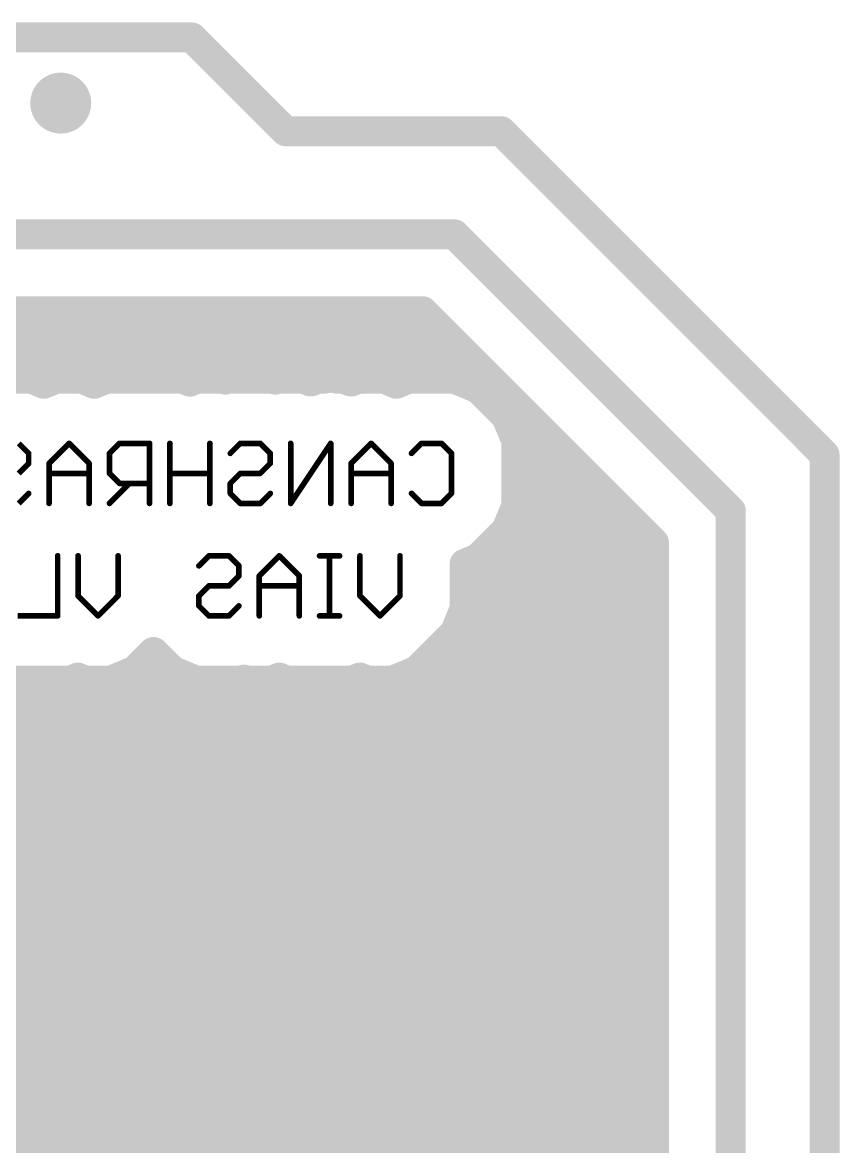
# Model space of a CAD drawing. Extents: x 1.4 to 63.3, y 9.3 to 69.9.
# Drawn here: x 41.13 to 63.27, y 39.42 to 69.88 of the extents above; entities that cross this region are included whole.
import ezdxf

# ---------------------------------------------------------------- set-up
doc = ezdxf.new("R2010")
doc.units = 0
doc.layers.add('16', color=175, linetype='CONTINUOUS')
doc.layers.add('17', color=82, linetype='CONTINUOUS')

# ---------------------------------------------------------------- blocks, each defined once
blk = doc.blocks.new('ROUNDP')
at = {"const_width": 0.5}
blk.add_lwpolyline([(0, -0.25, 1), (0, 0.25, 1), (0, -0.25)], format="xyb", dxfattribs=at)

msp = doc.modelspace()

# ---------------------------------------------------------------- linework, layer by layer
at = {"layer": '16'}
for points, const_width in [([(32.893, 69.469), (45.72, 69.469)], 0.8128), ([(45.72, 69.469), (48.26, 66.929)], 0.8128), ([(48.26, 66.929), (54.102, 66.929)], 0.8128), ([(54.102, 66.929), (62.865, 58.166)], 0.8128), ([(35.814, 64.135), (52.832, 64.135)], 0.8128), ([(52.832, 64.135), (60.325, 56.642)], 0.8128), ([(35.3997, 62.0522), (51.9693, 62.0522)], 0.8128), ([(51.9693, 62.0522), (58.2422, 55.7793)], 0.8128), ([(7.2316, 61.7728), (52.2487, 61.7728)], 0.8128), ([(6.8943, 60.96), (53.0615, 60.96)], 0.8128), ([(41.3732, 60.2248), (40.4784, 60.2248)], 0.8128), ([(41.7075, 60.0863), (41.3732, 60.2248)], 0.8128), ([(42.0419, 60.2248), (41.7075, 60.0863)], 0.8128), ([(42.7392, 60.2248), (42.0419, 60.2248)], 0.8128), ([(43.0735, 60.0863), (42.7392, 60.2248)], 0.8128), ([(43.4079, 60.2248), (43.0735, 60.0863)], 0.8128), ([(43.7603, 60.2248), (43.4079, 60.2248)], 0.8128), ([(43.4079, 60.2248), (43.4079, 60.2248)], 0.8128), ([(43.4079, 60.2248), (43.4079, 60.2248)], 0.8128), ([(45.4711, 60.2248), (43.7603, 60.2248)], 0.8128), ([(45.6648, 60.1445), (45.4711, 60.2248)], 0.8128), ([(45.8586, 60.2248), (45.6648, 60.1445)], 0.8128), ([(46.5558, 60.2248), (45.8586, 60.2248)], 0.8128), ([(46.619, 60.1986), (46.5558, 60.2248)], 0.8128), ([(46.6822, 60.2248), (46.619, 60.1986)], 0.8128), ([(47.027, 60.2248), (46.6822, 60.2248)], 0.8128), ([(46.6822, 60.2248), (46.6822, 60.2248)], 0.8128), ([(46.6822, 60.2248), (46.6822, 60.2248)], 0.8128), ([(47.9218, 60.2248), (47.027, 60.2248)], 0.8128), ([(47.985, 60.1986), (47.9218, 60.2248)], 0.8128), ([(48.0482, 60.2248), (47.985, 60.1986)], 0.8128), ([(48.7454, 60.2248), (48.0482, 60.2248)], 0.8128), ([(48.9286, 60.1489), (48.7454, 60.2248)], 0.8128), ([(49.1329, 60.2248), (48.9694, 60.1571)], 0.8128), ([(49.3079, 60.2248), (49.1329, 60.2248)], 0.8128), ([(49.4796, 60.2591), (49.3079, 60.2248)], 0.8128), ([(49.6532, 60.2248), (49.4796, 60.2591)], 0.8128), ([(49.8301, 60.2248), (49.6532, 60.2248)], 0.8128), ([(49.9918, 60.1578), (49.8301, 60.2248)], 0.8128), ([(50.2277, 60.2248), (50.042, 60.1479)], 0.8128), ([(50.9249, 60.2248), (50.2277, 60.2248)], 0.8128), ([(51.2593, 60.0863), (50.9249, 60.2248)], 0.8128), ([(51.5937, 60.2248), (51.2593, 60.0863)], 0.8128), ([(51.9385, 60.2248), (51.5937, 60.2248)], 0.8128), ([(51.5937, 60.2248), (51.5937, 60.2248)], 0.8128), ([(51.5937, 60.2248), (51.5937, 60.2248)], 0.8128), ([(52.8332, 60.2248), (51.9385, 60.2248)], 0.8128), ([(53.4774, 59.958), (52.8332, 60.2248)], 0.8128), ([(41.5605, 60.1472), (41.8546, 60.1472)], 0.8128), ([(42.9265, 60.1472), (43.2206, 60.1472)], 0.8128), ([(45.6584, 60.1472), (45.6713, 60.1472)], 0.8128), ([(48.9694, 60.1571), (48.9286, 60.1489)], 0.8128), ([(50.042, 60.1479), (49.9918, 60.1578)], 0.8128), ([(51.1122, 60.1472), (51.4064, 60.1472)], 0.8128), ([(53.0206, 60.1472), (53.8743, 60.1472)], 0.8128), ([(53.7486, 59.6868), (53.4774, 59.958)], 0.8128), ([(54.2416, 59.1938), (53.7486, 59.6868)], 0.8128), ([(53.7486, 59.6868), (53.7486, 59.6868)], 0.8128), ([(54.101, 59.3344), (54.6871, 59.3344)], 0.8128), ([(54.5084, 58.5496), (54.2416, 59.1938)], 0.8128), ([(54.5084, 56.7677), (54.5084, 58.5496)], 0.8128), ([(54.5084, 58.5216), (55.4999, 58.5216)], 0.8128), ([(41.0245, 58.4722), (41.2957, 58.201)], 0.1524), ([(42.3905, 58.4722), (41.8482, 57.9299)], 0.1524), ([(42.9329, 57.9299), (42.3905, 58.4722)], 0.1524), ([(43.7565, 58.4722), (43.4854, 58.201)], 0.1524), ([(44.57, 58.4722), (43.7565, 58.4722)], 0.1524), ([(44.57, 56.8452), (44.57, 58.4722)], 0.1524), ([(45.1225, 58.4722), (45.1225, 56.8452)], 0.1524), ([(46.2072, 56.8452), (46.2072, 58.4722)], 0.1524), ([(46.7597, 58.201), (47.0308, 58.4722)], 0.1524), ([(47.0308, 58.4722), (47.5732, 58.4722)], 0.1524), ([(47.5732, 58.4722), (47.8443, 58.201)], 0.1524), ([(49.4815, 58.4722), (48.3968, 56.8452)], 0.1524), ([(48.3968, 56.8452), (48.3968, 58.4722)], 0.1524), ([(49.4815, 56.8452), (49.4815, 58.4722)], 0.1524), ([(50.5763, 58.4722), (50.034, 57.9299)], 0.1524), ([(51.1186, 57.9299), (50.5763, 58.4722)], 0.1524), ([(51.6711, 58.201), (51.9423, 58.4722)], 0.1524), ([(51.9423, 58.4722), (52.4846, 58.4722)], 0.1524), ([(52.4846, 58.4722), (52.7558, 58.201)], 0.1524), ([(62.865, 58.166), (62.865, 17.399)], 0.8128), ([(41.2957, 58.201), (41.2957, 57.9299)], 0.1524), ([(43.4854, 58.201), (43.4854, 57.6587)], 0.1524), ([(47.8443, 58.201), (47.8443, 57.9299)], 0.1524), ([(52.7558, 58.201), (52.7558, 57.1164)], 0.1524), ([(41.2957, 57.9299), (41.0245, 57.6587)], 0.1524), ([(41.8482, 57.9299), (41.8482, 56.8452)], 0.1524), ([(42.9329, 56.8452), (42.9329, 57.9299)], 0.1524), ([(47.8443, 57.9299), (47.5732, 57.6587)], 0.1524), ([(50.034, 57.9299), (50.034, 56.8452)], 0.1524), ([(51.1186, 56.8452), (51.1186, 57.9299)], 0.1524), ([(54.5084, 57.7088), (56.3127, 57.7088)], 0.8128), ([(42.9329, 57.6587), (41.8482, 57.6587)], 0.1524), ([(43.4854, 57.6587), (43.7565, 57.3875)], 0.1524), ([(46.2072, 57.6587), (45.1225, 57.6587)], 0.1524), ([(47.0308, 57.6587), (46.7597, 57.3875)], 0.1524), ([(47.5732, 57.6587), (47.0308, 57.6587)], 0.1524), ([(51.1186, 57.6587), (50.034, 57.6587)], 0.1524), ([(44.0277, 57.3875), (43.4854, 56.8452)], 0.1524), ([(43.7565, 57.3875), (44.57, 57.3875)], 0.1524), ([(46.7597, 57.3875), (46.7597, 57.1164)], 0.1524), ([(54.5084, 56.896), (57.1255, 56.896)], 0.8128), ([(41.0245, 56.8452), (41.2957, 57.1164)], 0.1524), ([(46.7597, 57.1164), (47.0308, 56.8452)], 0.1524), ([(47.5732, 56.8452), (47.8443, 57.1164)], 0.1524), ([(51.9423, 56.8452), (51.6711, 57.1164)], 0.1524), ([(52.7558, 57.1164), (52.4846, 56.8452)], 0.1524), ([(54.2416, 56.1236), (54.5084, 56.7677)], 0.8128), ([(60.325, 56.642), (60.325, 18.542)], 0.8128), ([(47.0308, 56.8452), (47.5732, 56.8452)], 0.1524), ([(52.4846, 56.8452), (51.9423, 56.8452)], 0.1524), ([(53.9704, 55.8524), (54.2416, 56.1236)], 0.8128), ([(54.2012, 56.0832), (57.9383, 56.0832)], 0.8128), ([(53.4774, 55.3594), (53.9704, 55.8524)], 0.8128), ([(58.2422, 55.7793), (58.2422, 19.4047)], 0.8128), ([(53.1114, 55.2078), (53.4774, 55.3594)], 0.8128), ([(42.0816, 55.4242), (42.0816, 53.7972)], 0.1524), ([(42.6341, 54.3395), (42.6341, 55.4242)], 0.1524), ([(43.7187, 55.4242), (43.7187, 54.3395)], 0.1524), ([(45.9084, 55.153), (46.1796, 55.4242)], 0.1524), ([(46.1796, 55.4242), (46.7219, 55.4242)], 0.1524), ([(46.7219, 55.4242), (46.9931, 55.153)], 0.1524), ([(48.0879, 55.4242), (47.5455, 54.8819)], 0.1524), ([(48.6302, 54.8819), (48.0879, 55.4242)], 0.1524), ([(49.7216, 55.4242), (49.1793, 55.4242)], 0.1524), ([(49.4505, 53.7972), (49.4505, 55.4242)], 0.1524), ([(50.2741, 54.3395), (50.2741, 55.4242)], 0.1524), ([(51.3588, 55.4242), (51.3588, 54.3395)], 0.1524), ([(53.1114, 53.9909), (53.1114, 55.2078)], 0.8128), ([(53.2625, 55.2704), (58.2422, 55.2704)], 0.8128), ([(46.9931, 55.153), (46.9931, 54.8819)], 0.1524), ([(46.9931, 54.8819), (46.7219, 54.6107)], 0.1524), ([(47.5455, 54.8819), (47.5455, 53.7972)], 0.1524), ([(48.6302, 53.7972), (48.6302, 54.8819)], 0.1524), ([(53.1114, 54.4576), (58.2422, 54.4576)], 0.8128), ([(46.1796, 54.6107), (45.9084, 54.3395)], 0.1524), ([(46.7219, 54.6107), (46.1796, 54.6107)], 0.1524), ([(48.6302, 54.6107), (47.5455, 54.6107)], 0.1524), ([(43.1764, 53.7972), (42.6341, 54.3395)], 0.1524), ([(43.7187, 54.3395), (43.1764, 53.7972)], 0.1524), ([(45.9084, 54.3395), (45.9084, 54.0684)], 0.1524), ([(50.8165, 53.7972), (50.2741, 54.3395)], 0.1524), ([(51.3588, 54.3395), (50.8165, 53.7972)], 0.1524), ([(52.8446, 53.3468), (53.1114, 53.9909)], 0.8128), ([(45.9084, 54.0684), (46.1796, 53.7972)], 0.1524), ([(46.7219, 53.7972), (46.9931, 54.0684)], 0.1524), ([(52.968, 53.6448), (58.2422, 53.6448)], 0.8128), ([(42.0816, 53.7972), (40.9969, 53.7972)], 0.1524), ([(46.1796, 53.7972), (46.7219, 53.7972)], 0.1524), ([(49.7216, 53.7972), (49.1793, 53.7972)], 0.1524), ([(52.0595, 52.5617), (52.8446, 53.3468)], 0.8128), ([(44.4195, 52.5617), (44.678, 52.8202)], 0.8128), ([(44.678, 52.8202), (44.6813, 52.8169)], 0.8128), ([(44.6813, 52.8169), (44.9156, 52.5826)], 0.8128), ([(52.3298, 52.832), (58.2422, 52.832)], 0.8128), ([(44.0663, 52.2688), (44.1692, 52.3114)], 0.8128), ([(44.1692, 52.3114), (44.4195, 52.5617)], 0.8128), ([(44.1692, 52.3114), (44.1692, 52.3114)], 0.8128), ([(44.1692, 52.3114), (44.1692, 52.3114)], 0.8128), ([(44.9156, 52.5826), (44.9156, 52.5826)], 0.8128), ([(44.9156, 52.5826), (44.9281, 52.5701)], 0.8128), ([(44.9281, 52.5701), (45.1868, 52.3114)], 0.8128), ([(45.1868, 52.3114), (45.1868, 52.3114)], 0.8128), ([(45.1868, 52.3114), (45.1868, 52.3114)], 0.8128), ([(45.1868, 52.3114), (45.4353, 52.2085)], 0.8128), ([(51.7063, 52.2688), (51.8092, 52.3114)], 0.8128), ([(51.8092, 52.3114), (52.0595, 52.5617)], 0.8128), ([(51.8092, 52.3114), (51.8092, 52.3114)], 0.8128), ([(2.2098, 52.0192), (58.2422, 52.0192)], 0.8128), ([(40.6483, 52.0446), (42.4302, 52.0446)], 0.8128), ([(42.4302, 52.0446), (42.629, 52.1269)], 0.8128), ([(42.629, 52.1269), (42.8278, 52.0446)], 0.8128), ([(42.8278, 52.0446), (43.525, 52.0446)], 0.8128), ([(43.525, 52.0446), (44.0663, 52.2688)], 0.8128), ([(45.4353, 52.2085), (45.8309, 52.0446)], 0.8128), ([(45.8309, 52.0446), (45.8309, 52.0446)], 0.8128), ([(45.8309, 52.0446), (45.831, 52.0446)], 0.8128), ([(45.831, 52.0446), (46.1758, 52.0446)], 0.8128), ([(46.1758, 52.0446), (47.0705, 52.0446)], 0.8128), ([(47.0705, 52.0446), (47.1337, 52.0708)], 0.8128), ([(47.1337, 52.0708), (47.1969, 52.0446)], 0.8128), ([(47.1969, 52.0446), (47.8942, 52.0446)], 0.8128), ([(47.8942, 52.0446), (48.0879, 52.1248)], 0.8128), ([(48.0879, 52.1248), (48.2816, 52.0446)], 0.8128), ([(48.2816, 52.0446), (50.0703, 52.0446)], 0.8128), ([(50.0703, 52.0446), (50.2691, 52.1269)], 0.8128), ([(50.2691, 52.1269), (50.4679, 52.0446)], 0.8128), ([(50.4679, 52.0446), (51.1651, 52.0446)], 0.8128), ([(51.1651, 52.0446), (51.7063, 52.2688)], 0.8128), ([(2.2098, 51.2064), (58.2422, 51.2064)], 0.8128), ([(2.2098, 50.3936), (58.2422, 50.3936)], 0.8128), ([(2.2098, 49.5808), (58.2422, 49.5808)], 0.8128), ([(2.2098, 48.768), (58.2422, 48.768)], 0.8128), ([(2.2098, 47.9552), (58.2422, 47.9552)], 0.8128), ([(7.5616, 47.1424), (58.2422, 47.1424)], 0.8128), ([(8.6436, 46.3296), (58.2422, 46.3296)], 0.8128), ([(9.028, 45.5168), (58.2422, 45.5168)], 0.8128), ([(9.1059, 44.704), (58.2422, 44.704)], 0.8128), ([(8.9228, 43.8912), (58.2422, 43.8912)], 0.8128), ([(8.9859, 43.0784), (58.2422, 43.0784)], 0.8128), ([(9.1059, 42.2656), (58.2422, 42.2656)], 0.8128), ([(12.6519, 41.4528), (58.2422, 41.4528)], 0.8128), ([(13.4647, 40.64), (58.2422, 40.64)], 0.8128), ([(16.2697, 39.8272), (58.2422, 39.8272)], 0.8128), ([(16.3068, 39.0144), (58.2422, 39.0144)], 0.8128)]:
    msp.add_lwpolyline(points, dxfattribs=dict(at, const_width=const_width))
for points, const_width in [([(45.8637, 69.6127, 1), (45.5763, 69.3253)], 0.4064), ([(45.72, 69.2658, 1), (45.72, 69.6722)], 0.4064), ([(48.26, 67.1322, 1), (48.26, 66.7258)], 0.4064), ([(54.2457, 67.0727, 1), (53.9583, 66.7853)], 0.4064), ([(54.102, 66.7258, 1), (54.102, 67.1322)], 0.4064), ([(48.1163, 66.7853, 1), (48.4037, 67.0727)], 0.4064), ([(52.9757, 64.2787, 1), (52.6883, 63.9913)], 0.4064), ([(52.832, 63.9318, 1), (52.832, 64.3382)], 0.4064), ([(52.113, 62.1959, 1), (51.8256, 61.9085)], 0.4064), ([(51.9693, 61.849, 1), (51.9693, 62.2554)], 0.4064), ([(52.2487, 61.5696, 1), (52.2487, 61.976)], 0.4064), ([(53.0615, 60.7568, 1), (53.0615, 61.1632)], 0.4064), ([(41.4509, 60.4125, 1), (41.2954, 60.0371)], 0.4064), ([(41.3732, 60.0216, 1), (41.3732, 60.428)], 0.4064), ([(42.0419, 60.428, 1), (42.0419, 60.0216)], 0.4064), ([(42.1197, 60.0371, 1), (41.9642, 60.4125)], 0.4064), ([(42.8169, 60.4125, 1), (42.6614, 60.0371)], 0.4064), ([(42.7392, 60.0216, 1), (42.7392, 60.428)], 0.4064), ([(43.4079, 60.428, 1), (43.4079, 60.0216)], 0.4064), ([(43.4079, 60.428, 1), (43.4079, 60.0216)], 0.4064), ([(43.317, 60.4065, 1), (43.4988, 60.043)], 0.4064), ([(43.4988, 60.043, 1), (43.317, 60.4065)], 0.4064), ([(43.4857, 60.0371, 1), (43.3301, 60.4125)], 0.4064), ([(43.4079, 60.0216, 1), (43.4079, 60.428)], 0.4064), ([(43.7603, 60.428, 1), (43.7603, 60.0216)], 0.4064), ([(43.7603, 60.0216, 1), (43.7603, 60.428)], 0.4064), ([(45.5489, 60.4125, 1), (45.3934, 60.0371)], 0.4064), ([(45.4711, 60.0216, 1), (45.4711, 60.428)], 0.4064), ([(45.8586, 60.428, 1), (45.8586, 60.0216)], 0.4064), ([(45.9363, 60.0371, 1), (45.7808, 60.4125)], 0.4064), ([(46.6336, 60.4125, 1), (46.478, 60.0371)], 0.4064), ([(46.6822, 60.428, 1), (46.6822, 60.0216)], 0.4064), ([(46.6822, 60.428, 1), (46.6822, 60.0216)], 0.4064), ([(46.5914, 60.4065, 1), (46.7731, 60.043)], 0.4064), ([(46.5558, 60.0216, 1), (46.5558, 60.428)], 0.4064), ([(46.7731, 60.043, 1), (46.5914, 60.4065)], 0.4064), ([(46.76, 60.0371, 1), (46.6045, 60.4125)], 0.4064), ([(46.6822, 60.0216, 1), (46.6822, 60.428)], 0.4064), ([(47.027, 60.428, 1), (47.027, 60.0216)], 0.4064), ([(47.027, 60.0216, 1), (47.027, 60.428)], 0.4064), ([(47.9995, 60.4125, 1), (47.844, 60.0371)], 0.4064), ([(48.0482, 60.428, 1), (48.0482, 60.0216)], 0.4064), ([(47.9218, 60.0216, 1), (47.9218, 60.428)], 0.4064), ([(48.126, 60.0371, 1), (47.9704, 60.4125)], 0.4064), ([(48.8232, 60.4125, 1), (48.6677, 60.0371)], 0.4064), ([(48.7454, 60.0216, 1), (48.7454, 60.428)], 0.4064), ([(49.1329, 60.428, 1), (49.1329, 60.0216)], 0.4064), ([(49.2106, 60.0371, 1), (49.0551, 60.4125)], 0.4064), ([(49.2681, 60.424, 1), (49.3478, 60.0255)], 0.4064), ([(49.519, 60.4585, 1), (49.4402, 60.0598)], 0.4064), ([(49.3079, 60.0216, 1), (49.3079, 60.428)], 0.4064), ([(49.5195, 60.0599, 1), (49.4398, 60.4584)], 0.4064), ([(49.6532, 60.428, 1), (49.6532, 60.0216)], 0.4064), ([(49.6137, 60.0254, 1), (49.6926, 60.4241)], 0.4064), ([(49.9079, 60.4125, 1), (49.7523, 60.0371)], 0.4064), ([(49.8301, 60.0216, 1), (49.8301, 60.428)], 0.4064), ([(50.2277, 60.428, 1), (50.2277, 60.0216)], 0.4064), ([(50.3055, 60.0371, 1), (50.1499, 60.4125)], 0.4064), ([(51.0027, 60.4125, 1), (50.8472, 60.0371)], 0.4064), ([(50.9249, 60.0216, 1), (50.9249, 60.428)], 0.4064), ([(51.5937, 60.428, 1), (51.5937, 60.0216)], 0.4064), ([(51.5937, 60.428, 1), (51.5937, 60.0216)], 0.4064), ([(51.5028, 60.4065, 1), (51.6846, 60.043)], 0.4064), ([(51.6846, 60.043, 1), (51.5028, 60.4065)], 0.4064), ([(51.6715, 60.0371, 1), (51.5159, 60.4125)], 0.4064), ([(51.5937, 60.0216, 1), (51.5937, 60.428)], 0.4064), ([(51.9385, 60.428, 1), (51.9385, 60.0216)], 0.4064), ([(51.9385, 60.0216, 1), (51.9385, 60.428)], 0.4064), ([(52.911, 60.4125, 1), (52.7555, 60.0371)], 0.4064), ([(52.8332, 60.0216, 1), (52.8332, 60.428)], 0.4064), ([(41.5605, 60.3504, 1), (41.5605, 59.944)], 0.4064), ([(41.6298, 60.274, 1), (41.7853, 59.8985)], 0.4064), ([(41.6298, 59.8985, 1), (41.7853, 60.274)], 0.4064), ([(41.8546, 59.944, 1), (41.8546, 60.3504)], 0.4064), ([(42.9265, 60.3504, 1), (42.9265, 59.944)], 0.4064), ([(42.9958, 60.274, 1), (43.1513, 59.8985)], 0.4064), ([(42.9958, 59.8985, 1), (43.1513, 60.274)], 0.4064), ([(43.2206, 59.944, 1), (43.2206, 60.3504)], 0.4064), ([(45.6584, 60.3504, 1), (45.6584, 59.944)], 0.4064), ([(45.5871, 60.3323, 1), (45.7426, 59.9568)], 0.4064), ([(45.5871, 59.9568, 1), (45.7426, 60.3323)], 0.4064), ([(45.6713, 59.944, 1), (45.6713, 60.3504)], 0.4064), ([(46.5412, 60.3863, 1), (46.6968, 60.0109)], 0.4064), ([(46.5412, 60.0109, 1), (46.6968, 60.3863)], 0.4064), ([(47.9072, 60.3863, 1), (48.0628, 60.0109)], 0.4064), ([(47.9072, 60.0109, 1), (48.0628, 60.3863)], 0.4064), ([(48.8888, 60.3482, 1), (48.9685, 59.9497)], 0.4064), ([(48.8917, 60.3448, 1), (49.0472, 59.9693)], 0.4064), ([(48.8508, 59.9612, 1), (49.0064, 60.3366)], 0.4064), ([(49.0093, 59.9578, 1), (48.9296, 60.3563)], 0.4064), ([(50.0313, 60.3571, 1), (49.9524, 59.9584)], 0.4064), ([(49.9642, 60.3356, 1), (50.1198, 59.9601)], 0.4064), ([(49.9141, 59.9701, 1), (50.0696, 60.3455)], 0.4064), ([(50.0026, 59.9485, 1), (50.0814, 60.3472)], 0.4064), ([(51.1122, 60.3504, 1), (51.1122, 59.944)], 0.4064), ([(51.1815, 60.274, 1), (51.3371, 59.8985)], 0.4064), ([(51.1815, 59.8985, 1), (51.3371, 60.274)], 0.4064), ([(51.4064, 59.944, 1), (51.4064, 60.3504)], 0.4064), ([(53.0206, 60.3504, 1), (53.0206, 59.944)], 0.4064), ([(53.6211, 60.1017, 1), (53.3337, 59.8143)], 0.4064), ([(53.3996, 59.7702, 1), (53.5552, 60.1457)], 0.4064), ([(53.8743, 59.944, 1), (53.8743, 60.3504)], 0.4064), ([(53.8922, 59.8305, 1), (53.6049, 59.5431)], 0.4064), ([(53.7486, 59.89, 1), (53.7486, 59.4836)], 0.4064), ([(53.6049, 59.5431, 1), (53.8922, 59.8305)], 0.4064), ([(53.7486, 59.4836, 1), (53.7486, 59.89)], 0.4064), ([(54.101, 59.5376, 1), (54.101, 59.1312)], 0.4064), ([(54.6871, 59.1312, 1), (54.6871, 59.5376)], 0.4064), ([(54.4293, 59.2716, 1), (54.0538, 59.116)], 0.4064), ([(54.0979, 59.0501, 1), (54.3853, 59.3375)], 0.4064), ([(54.7116, 58.5496, 1), (54.3052, 58.5496)], 0.4064), ([(54.5084, 58.7248, 1), (54.5084, 58.3184)], 0.4064), ([(54.3207, 58.4719, 1), (54.6961, 58.6274)], 0.4064), ([(55.4999, 58.3184, 1), (55.4999, 58.7248)], 0.4064), ([(42.4175, 58.4991, 1), (42.3636, 58.4452)], 0.0762), ([(42.4175, 58.4452, 1), (42.3636, 58.4991)], 0.0762), ([(43.7565, 58.5103, 1), (43.7565, 58.4341)], 0.0762), ([(43.7835, 58.4452, 1), (43.7296, 58.4991)], 0.0762), ([(44.6081, 58.4722, 1), (44.5319, 58.4722)], 0.0762), ([(44.57, 58.4341, 1), (44.57, 58.5103)], 0.0762), ([(45.1606, 58.4722, 1), (45.0844, 58.4722)], 0.0762), ([(46.2453, 58.4722, 1), (46.1691, 58.4722)], 0.0762), ([(47.0308, 58.5103, 1), (47.0308, 58.4341)], 0.0762), ([(47.0578, 58.4452, 1), (47.0039, 58.4991)], 0.0762), ([(47.6001, 58.4991, 1), (47.5462, 58.4452)], 0.0762), ([(47.5732, 58.4341, 1), (47.5732, 58.5103)], 0.0762), ([(48.4349, 58.4722, 1), (48.3587, 58.4722)], 0.0762), ([(49.5196, 58.4722, 1), (49.4434, 58.4722)], 0.0762), ([(49.5132, 58.4511, 1), (49.4498, 58.4933)], 0.0762), ([(50.6033, 58.4991, 1), (50.5494, 58.4452)], 0.0762), ([(50.6033, 58.4452, 1), (50.5494, 58.4991)], 0.0762), ([(51.9423, 58.5103, 1), (51.9423, 58.4341)], 0.0762), ([(51.9692, 58.4452, 1), (51.9154, 58.4991)], 0.0762), ([(52.5116, 58.4991, 1), (52.4577, 58.4452)], 0.0762), ([(52.4846, 58.4341, 1), (52.4846, 58.5103)], 0.0762), ([(63.0682, 58.166, 1), (62.6618, 58.166)], 0.4064), ([(62.7213, 58.0223, 1), (63.0087, 58.3097)], 0.4064), ([(41.3338, 58.201, 1), (41.2576, 58.201)], 0.0762), ([(41.2688, 58.1741, 1), (41.3226, 58.228)], 0.0762), ([(43.4584, 58.228, 1), (43.5123, 58.1741)], 0.0762), ([(43.5235, 58.201, 1), (43.4473, 58.201)], 0.0762), ([(46.7327, 58.228, 1), (46.7866, 58.1741)], 0.0762), ([(47.8824, 58.201, 1), (47.8062, 58.201)], 0.0762), ([(47.8174, 58.1741, 1), (47.8713, 58.228)], 0.0762), ([(51.6442, 58.228, 1), (51.6981, 58.1741)], 0.0762), ([(52.7939, 58.201, 1), (52.7177, 58.201)], 0.0762), ([(52.7289, 58.1741, 1), (52.7827, 58.228)], 0.0762), ([(41.2576, 57.9299, 1), (41.3338, 57.9299)], 0.0762), ([(41.3226, 57.9029, 1), (41.2688, 57.9568)], 0.0762), ([(41.8863, 57.9299, 1), (41.8101, 57.9299)], 0.0762), ([(41.8213, 57.9568, 1), (41.8751, 57.9029)], 0.0762), ([(42.971, 57.9299, 1), (42.8948, 57.9299)], 0.0762), ([(42.9059, 57.9029, 1), (42.9598, 57.9568)], 0.0762), ([(47.8062, 57.9299, 1), (47.8824, 57.9299)], 0.0762), ([(47.8713, 57.9029, 1), (47.8174, 57.9568)], 0.0762), ([(50.007, 57.9568, 1), (50.0609, 57.9029)], 0.0762), ([(50.0721, 57.9299, 1), (49.9959, 57.9299)], 0.0762), ([(51.1567, 57.9299, 1), (51.0805, 57.9299)], 0.0762), ([(51.0917, 57.9029, 1), (51.1456, 57.9568)], 0.0762), ([(54.5084, 57.912, 1), (54.5084, 57.5056)], 0.4064), ([(56.3127, 57.5056, 1), (56.3127, 57.912)], 0.4064), ([(41.8482, 57.6968, 1), (41.8482, 57.6206)], 0.0762), ([(42.9329, 57.6206, 1), (42.9329, 57.6968)], 0.0762), ([(43.5123, 57.6856, 1), (43.4584, 57.6318)], 0.0762), ([(43.4473, 57.6587, 1), (43.5235, 57.6587)], 0.0762), ([(45.1225, 57.6968, 1), (45.1225, 57.6206)], 0.0762), ([(46.2072, 57.6206, 1), (46.2072, 57.6968)], 0.0762), ([(47.0308, 57.6968, 1), (47.0308, 57.6206)], 0.0762), ([(47.0578, 57.6318, 1), (47.0039, 57.6856)], 0.0762), ([(47.5462, 57.6856, 1), (47.6001, 57.6318)], 0.0762), ([(47.5732, 57.6206, 1), (47.5732, 57.6968)], 0.0762), ([(50.034, 57.6968, 1), (50.034, 57.6206)], 0.0762), ([(51.1186, 57.6206, 1), (51.1186, 57.6968)], 0.0762), ([(43.7565, 57.4256, 1), (43.7565, 57.3494)], 0.0762), ([(43.7296, 57.3606, 1), (43.7835, 57.4145)], 0.0762), ([(44.0546, 57.3606, 1), (44.0007, 57.4145)], 0.0762), ([(44.57, 57.3494, 1), (44.57, 57.4256)], 0.0762), ([(46.7327, 57.4145, 1), (46.7866, 57.3606)], 0.0762), ([(46.7978, 57.3875, 1), (46.7216, 57.3875)], 0.0762), ([(54.5084, 57.0992, 1), (54.5084, 56.6928)], 0.4064), ([(57.1255, 56.6928, 1), (57.1255, 57.0992)], 0.4064), ([(41.3226, 57.0894, 1), (41.2688, 57.1433)], 0.0762), ([(46.7866, 57.1433, 1), (46.7327, 57.0894)], 0.0762), ([(46.7216, 57.1164, 1), (46.7978, 57.1164)], 0.0762), ([(47.8713, 57.0894, 1), (47.8174, 57.1433)], 0.0762), ([(51.6981, 57.1433, 1), (51.6442, 57.0894)], 0.0762), ([(52.7177, 57.1164, 1), (52.7939, 57.1164)], 0.0762), ([(52.7827, 57.0894, 1), (52.7289, 57.1433)], 0.0762), ([(54.3052, 56.7677, 1), (54.7116, 56.7677)], 0.4064), ([(54.6961, 56.69, 1), (54.3207, 56.8455)], 0.4064), ([(60.5282, 56.642, 1), (60.1218, 56.642)], 0.4064), ([(60.1813, 56.4983, 1), (60.4687, 56.7857)], 0.4064), ([(41.8101, 56.8452, 1), (41.8863, 56.8452)], 0.0762), ([(42.8948, 56.8452, 1), (42.971, 56.8452)], 0.0762), ([(43.4584, 56.8721, 1), (43.5123, 56.8183)], 0.0762), ([(44.5319, 56.8452, 1), (44.6081, 56.8452)], 0.0762), ([(45.0844, 56.8452, 1), (45.1606, 56.8452)], 0.0762), ([(46.1691, 56.8452, 1), (46.2453, 56.8452)], 0.0762), ([(47.0308, 56.8833, 1), (47.0308, 56.8071)], 0.0762), ([(47.0039, 56.8183, 1), (47.0578, 56.8721)], 0.0762), ([(47.5462, 56.8721, 1), (47.6001, 56.8183)], 0.0762), ([(47.5732, 56.8071, 1), (47.5732, 56.8833)], 0.0762), ([(48.3651, 56.8663, 1), (48.4285, 56.8241)], 0.0762), ([(48.3587, 56.8452, 1), (48.4349, 56.8452)], 0.0762), ([(49.4434, 56.8452, 1), (49.5196, 56.8452)], 0.0762), ([(49.9959, 56.8452, 1), (50.0721, 56.8452)], 0.0762), ([(51.0805, 56.8452, 1), (51.1567, 56.8452)], 0.0762), ([(51.9423, 56.8833, 1), (51.9423, 56.8071)], 0.0762), ([(51.9154, 56.8183, 1), (51.9692, 56.8721)], 0.0762), ([(52.4577, 56.8721, 1), (52.5116, 56.8183)], 0.0762), ([(52.4846, 56.8071, 1), (52.4846, 56.8833)], 0.0762), ([(54.2012, 56.2864, 1), (54.2012, 55.88)], 0.4064), ([(54.0538, 56.2014, 1), (54.4293, 56.0458)], 0.4064), ([(54.3853, 55.9799, 1), (54.0979, 56.2673)], 0.4064), ([(57.9383, 55.88, 1), (57.9383, 56.2864)], 0.4064), ([(53.8267, 55.9961, 1), (54.1141, 55.7087)], 0.4064), ([(54.1141, 55.7087, 1), (53.8267, 55.9961)], 0.4064), ([(58.4454, 55.7793, 1), (58.039, 55.7793)], 0.4064), ([(58.0985, 55.6356, 1), (58.3859, 55.923)], 0.4064), ([(53.5552, 55.1717, 1), (53.3996, 55.5471)], 0.4064), ([(42.1197, 55.4242, 1), (42.0435, 55.4242)], 0.0762), ([(42.6722, 55.4242, 1), (42.596, 55.4242)], 0.0762), ([(43.7568, 55.4242, 1), (43.6806, 55.4242)], 0.0762), ([(46.1796, 55.4623, 1), (46.1796, 55.3861)], 0.0762), ([(46.2065, 55.3972, 1), (46.1526, 55.4511)], 0.0762), ([(46.7488, 55.4511, 1), (46.6949, 55.3972)], 0.0762), ([(46.7219, 55.3861, 1), (46.7219, 55.4623)], 0.0762), ([(48.1148, 55.4511, 1), (48.0609, 55.3972)], 0.0762), ([(48.1148, 55.3972, 1), (48.0609, 55.4511)], 0.0762), ([(49.1793, 55.4623, 1), (49.1793, 55.3861)], 0.0762), ([(49.4886, 55.4242, 1), (49.4124, 55.4242)], 0.0762), ([(49.7216, 55.3861, 1), (49.7216, 55.4623)], 0.0762), ([(50.3122, 55.4242, 1), (50.236, 55.4242)], 0.0762), ([(51.3969, 55.4242, 1), (51.3207, 55.4242)], 0.0762), ([(53.3146, 55.2078, 1), (52.9082, 55.2078)], 0.4064), ([(53.0336, 55.3955, 1), (53.1892, 55.0201)], 0.4064), ([(53.2625, 55.4736, 1), (53.2625, 55.0672)], 0.4064), ([(53.3337, 55.5031, 1), (53.6211, 55.2157)], 0.4064), ([(58.2422, 55.0672, 1), (58.2422, 55.4736)], 0.4064), ([(45.8815, 55.18, 1), (45.9353, 55.1261)], 0.0762), ([(47.0312, 55.153, 1), (46.955, 55.153)], 0.0762), ([(46.9661, 55.1261, 1), (47.02, 55.18)], 0.0762), ([(46.955, 54.8819, 1), (47.0312, 54.8819)], 0.0762), ([(47.02, 54.8549, 1), (46.9661, 54.9088)], 0.0762), ([(47.5836, 54.8819, 1), (47.5074, 54.8819)], 0.0762), ([(47.5186, 54.9088, 1), (47.5725, 54.8549)], 0.0762), ([(48.6683, 54.8819, 1), (48.5921, 54.8819)], 0.0762), ([(48.6033, 54.8549, 1), (48.6571, 54.9088)], 0.0762), ([(53.1114, 54.6608, 1), (53.1114, 54.2544)], 0.4064), ([(58.2422, 54.2544, 1), (58.2422, 54.6608)], 0.4064), ([(46.1796, 54.6488, 1), (46.1796, 54.5726)], 0.0762), ([(46.2065, 54.5838, 1), (46.1526, 54.6376)], 0.0762), ([(46.6949, 54.6376, 1), (46.7488, 54.5838)], 0.0762), ([(46.7219, 54.5726, 1), (46.7219, 54.6488)], 0.0762), ([(47.5455, 54.6488, 1), (47.5455, 54.5726)], 0.0762), ([(48.6302, 54.5726, 1), (48.6302, 54.6488)], 0.0762), ([(42.661, 54.3665, 1), (42.6071, 54.3126)], 0.0762), ([(42.596, 54.3395, 1), (42.6722, 54.3395)], 0.0762), ([(43.6806, 54.3395, 1), (43.7568, 54.3395)], 0.0762), ([(43.7457, 54.3126, 1), (43.6918, 54.3665)], 0.0762), ([(45.8814, 54.3665, 1), (45.9353, 54.3126)], 0.0762), ([(45.9465, 54.3395, 1), (45.8703, 54.3395)], 0.0762), ([(50.3011, 54.3665, 1), (50.2472, 54.3126)], 0.0762), ([(50.236, 54.3395, 1), (50.3122, 54.3395)], 0.0762), ([(51.3207, 54.3395, 1), (51.3969, 54.3395)], 0.0762), ([(51.3857, 54.3126, 1), (51.3319, 54.3665)], 0.0762), ([(53.2991, 53.9132, 1), (52.9237, 54.0687)], 0.4064), ([(45.9353, 54.0953, 1), (45.8815, 54.0414)], 0.0762), ([(45.8703, 54.0684, 1), (45.9465, 54.0684)], 0.0762), ([(47.02, 54.0414, 1), (46.9661, 54.0953)], 0.0762), ([(52.968, 53.848, 1), (52.968, 53.4416)], 0.4064), ([(52.9082, 53.9909, 1), (53.3146, 53.9909)], 0.4064), ([(58.2422, 53.4416, 1), (58.2422, 53.848)], 0.4064), ([(42.0435, 53.7972, 1), (42.1197, 53.7972)], 0.0762), ([(42.0816, 53.7591, 1), (42.0816, 53.8353)], 0.0762), ([(43.1495, 53.8241, 1), (43.2034, 53.7703)], 0.0762), ([(43.1495, 53.7703, 1), (43.2034, 53.8241)], 0.0762), ([(46.1796, 53.8353, 1), (46.1796, 53.7591)], 0.0762), ([(46.1526, 53.7703, 1), (46.2065, 53.8241)], 0.0762), ([(46.6949, 53.8241, 1), (46.7488, 53.7703)], 0.0762), ([(46.7219, 53.7591, 1), (46.7219, 53.8353)], 0.0762), ([(47.5074, 53.7972, 1), (47.5836, 53.7972)], 0.0762), ([(48.5921, 53.7972, 1), (48.6683, 53.7972)], 0.0762), ([(49.1793, 53.8353, 1), (49.1793, 53.7591)], 0.0762), ([(49.4124, 53.7972, 1), (49.4886, 53.7972)], 0.0762), ([(49.7216, 53.7591, 1), (49.7216, 53.8353)], 0.0762), ([(50.7895, 53.8241, 1), (50.8434, 53.7703)], 0.0762), ([(50.7895, 53.7703, 1), (50.8434, 53.8241)], 0.0762), ([(52.6568, 53.4245, 1), (53.0323, 53.269)], 0.4064), ([(52.9883, 53.2031, 1), (52.7009, 53.4904)], 0.4064), ([(44.8217, 52.9639, 1), (44.5343, 52.6765)], 0.4064), ([(44.825, 52.9606, 1), (44.5376, 52.6733)], 0.4064), ([(44.8217, 52.6765, 1), (44.5343, 52.9639)], 0.4064), ([(44.5376, 52.6733, 1), (44.8249, 52.9606)], 0.4064), ([(52.3298, 53.0352, 1), (52.3298, 52.6288)], 0.4064), ([(58.2422, 52.6288, 1), (58.2422, 53.0352)], 0.4064), ([(44.3724, 52.3114, 1), (43.966, 52.3114)], 0.4064), ([(44.1692, 52.5146, 1), (44.1692, 52.1082)], 0.4064), ([(44.2469, 52.1237, 1), (44.0914, 52.4991)], 0.4064), ([(44.1692, 52.1082, 1), (44.1692, 52.5146)], 0.4064), ([(44.2758, 52.7054, 1), (44.5632, 52.418)], 0.4064), ([(44.5632, 52.418, 1), (44.2758, 52.7054)], 0.4064), ([(44.9156, 52.7858, 1), (44.9156, 52.3794)], 0.4064), ([(45.0593, 52.7263, 1), (44.7719, 52.4389)], 0.4064), ([(45.0718, 52.7137, 1), (44.7845, 52.4264)], 0.4064), ([(44.7719, 52.4389, 1), (45.0593, 52.7263)], 0.4064), ([(44.7845, 52.4264, 1), (45.0718, 52.7137)], 0.4064), ([(44.9156, 52.3794, 1), (44.9156, 52.7858)], 0.4064), ([(45.1868, 52.5146, 1), (45.1868, 52.1082)], 0.4064), ([(45.39, 52.3114, 1), (44.9836, 52.3114)], 0.4064), ([(45.2646, 52.4991, 1), (45.109, 52.1237)], 0.4064), ([(45.1868, 52.1082, 1), (45.1868, 52.5146)], 0.4064), ([(51.7184, 52.4932, 1), (51.9001, 52.1297)], 0.4064), ([(51.9001, 52.1297, 1), (51.7184, 52.4932)], 0.4064), ([(51.887, 52.1237, 1), (51.7315, 52.4991)], 0.4064), ([(51.9159, 52.7054, 1), (52.2032, 52.418)], 0.4064), ([(52.2032, 52.418, 1), (51.9159, 52.7054)], 0.4064), ([(42.3524, 52.2323, 1), (42.508, 51.8569)], 0.4064), ([(42.7068, 52.3147, 1), (42.5512, 51.9392)], 0.4064), ([(42.4302, 51.8414, 1), (42.4302, 52.2478)], 0.4064), ([(42.7068, 51.9392, 1), (42.5512, 52.3147)], 0.4064), ([(42.8278, 52.2478, 1), (42.8278, 51.8414)], 0.4064), ([(42.75, 51.8569, 1), (42.9056, 52.2323)], 0.4064), ([(43.4473, 52.2323, 1), (43.6028, 51.8569)], 0.4064), ([(43.525, 51.8414, 1), (43.525, 52.2478)], 0.4064), ([(43.9885, 52.4565, 1), (44.144, 52.0811)], 0.4064), ([(44.0255, 52.4551, 1), (44.3129, 52.1677)], 0.4064), ([(43.966, 52.3114, 1), (44.3724, 52.3114)], 0.4064), ([(44.144, 52.0811, 1), (43.9885, 52.4565)], 0.4064), ([(44.9836, 52.3114, 1), (45.39, 52.3114)], 0.4064), ([(45.0431, 52.1677, 1), (45.3305, 52.4551)], 0.4064), ([(45.513, 52.3962, 1), (45.3575, 52.0208)], 0.4064), ([(45.3575, 52.0208, 1), (45.513, 52.3962)], 0.4064), ([(45.8309, 52.2478, 1), (45.8309, 51.8414)], 0.4064), ([(45.8309, 52.2478, 1), (45.831, 51.8414)], 0.4064), ([(45.9218, 52.2263, 1), (45.7401, 51.8629)], 0.4064), ([(45.7401, 51.8628, 1), (45.9218, 52.2263)], 0.4064), ([(45.7532, 51.8569, 1), (45.9087, 52.2323)], 0.4064), ([(45.8309, 51.8414, 1), (45.8309, 52.2478)], 0.4064), ([(46.1758, 52.2478, 1), (46.1758, 51.8414)], 0.4064), ([(46.1758, 51.8414, 1), (46.1758, 52.2478)], 0.4064), ([(46.9927, 52.2323, 1), (47.1483, 51.8569)], 0.4064), ([(47.2115, 52.2585, 1), (47.0559, 51.8831)], 0.4064), ([(47.1969, 52.2478, 1), (47.1969, 51.8414)], 0.4064), ([(47.2115, 51.8831, 1), (47.0559, 52.2585)], 0.4064), ([(47.0705, 51.8414, 1), (47.0705, 52.2478)], 0.4064), ([(47.1192, 51.8569, 1), (47.2747, 52.2323)], 0.4064), ([(47.8164, 52.2323, 1), (47.9719, 51.8569)], 0.4064), ([(48.1656, 52.3126, 1), (48.0101, 51.9371)], 0.4064), ([(47.8942, 51.8414, 1), (47.8942, 52.2478)], 0.4064), ([(48.1656, 51.9371, 1), (48.0101, 52.3126)], 0.4064), ([(48.2816, 52.2478, 1), (48.2816, 51.8414)], 0.4064), ([(48.2038, 51.8569, 1), (48.3594, 52.2323)], 0.4064), ([(49.9925, 52.2323, 1), (50.148, 51.8569)], 0.4064), ([(50.3468, 52.3147, 1), (50.1913, 51.9392)], 0.4064), ([(50.0703, 51.8414, 1), (50.0703, 52.2478)], 0.4064), ([(50.3468, 51.9392, 1), (50.1913, 52.3147)], 0.4064), ([(50.4679, 52.2478, 1), (50.4679, 51.8414)], 0.4064), ([(50.3901, 51.8569, 1), (50.5456, 52.2323)], 0.4064), ([(51.0873, 52.2323, 1), (51.2429, 51.8569)], 0.4064), ([(51.1651, 51.8414, 1), (51.1651, 52.2478)], 0.4064), ([(51.6286, 52.4565, 1), (51.7841, 52.0811)], 0.4064), ([(51.6656, 52.4551, 1), (51.9529, 52.1677)], 0.4064), ([(51.7841, 52.0811, 1), (51.6286, 52.4565)], 0.4064), ([(58.2422, 51.816, 1), (58.2422, 52.2224)], 0.4064), ([(58.2422, 51.0032, 1), (58.2422, 51.4096)], 0.4064), ([(58.2422, 50.1904, 1), (58.2422, 50.5968)], 0.4064), ([(58.2422, 49.3776, 1), (58.2422, 49.784)], 0.4064), ([(58.2422, 48.5648, 1), (58.2422, 48.9712)], 0.4064), ([(58.2422, 47.752, 1), (58.2422, 48.1584)], 0.4064), ([(58.2422, 46.9392, 1), (58.2422, 47.3456)], 0.4064), ([(58.2422, 46.1264, 1), (58.2422, 46.5328)], 0.4064), ([(58.2422, 45.3136, 1), (58.2422, 45.72)], 0.4064), ([(58.2422, 44.5008, 1), (58.2422, 44.9072)], 0.4064), ([(58.2422, 43.688, 1), (58.2422, 44.0944)], 0.4064), ([(58.2422, 42.8752, 1), (58.2422, 43.2816)], 0.4064), ([(58.2422, 42.0624, 1), (58.2422, 42.4688)], 0.4064), ([(58.2422, 41.2496, 1), (58.2422, 41.656)], 0.4064), ([(58.2422, 40.4368, 1), (58.2422, 40.8432)], 0.4064), ([(58.2422, 39.624, 1), (58.2422, 40.0304)], 0.4064)]:
    msp.add_lwpolyline(points, format="xyb", dxfattribs=dict(at, const_width=const_width))

# ---------------------------------------------------------------- block references
at = {"layer": '17', "xscale": 1.651, "yscale": 1.651, "rotation": 180}
msp.add_blockref('ROUNDP', (42.164, 67.691), dxfattribs=at)

doc.saveas('drawing.dxf')
